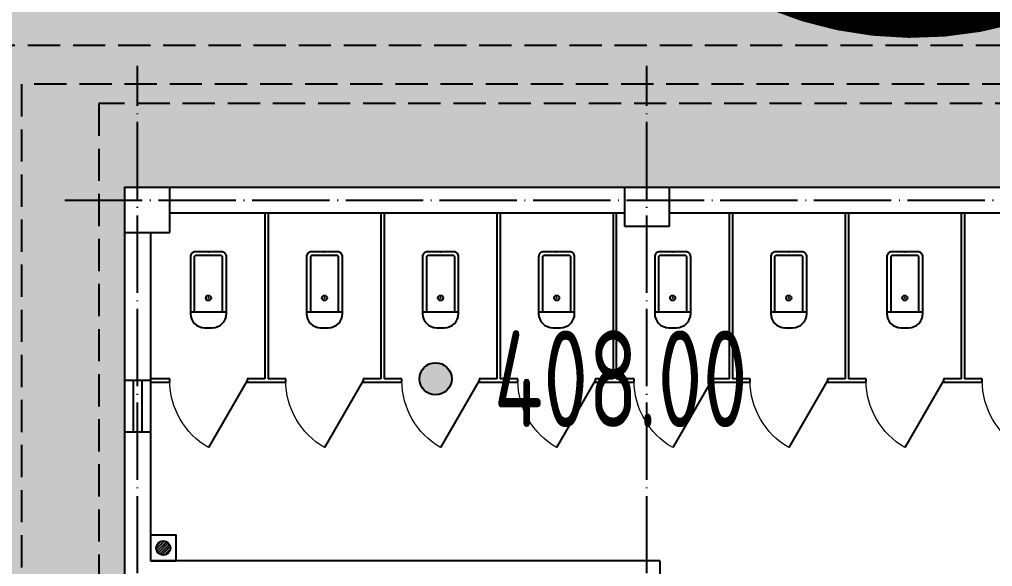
# Model space of a CAD drawing. Header units: millimetres. Extents: x 387826 to 388039216, y 3325062 to 3325368396.
# Drawn here: x 387756851 to 387764396, y 3324908130 to 3324912377 of the extents above; entities that cross this region are included whole.
import ezdxf
from ezdxf.enums import TextEntityAlignment as Align

# ---------------------------------------------------------------- set-up
doc = ezdxf.new("R2010")
doc.units = ezdxf.units.MM
doc.header["$LTSCALE"] = 1000
doc.header["$MEASUREMENT"] = 0
for name, pattern in [('000-Earth-MSCQ（不打印）$0$DASH', [0.35, 0.25, -0.1]), ('000-Earth-MSCQ（不打印）$0$DOTE', [2.42, 2, -0.2, 0.02, -0.2]), ('DASH', [0.35, 0.25, -0.1]), ('DOTE', [2.42, 2, -0.2, 0.02, -0.2])]:
    doc.linetypes.add(name, pattern=pattern)
for name, color, linetype in [('0 Plan-Building', 8, 'Continuous'), ('0 Plan-Building Line 1', 6, 'Continuous'), ('0 Plan-Building Line 2', 214, 'DASH'), ('0 Plan-Building 散水', 8, 'Continuous'), ('0 Plan-Building 轴线', 8, 'Continuous'), ('0 Plan-Green C2', 75, 'DASH'), ('0 Plan-Green Hatch', 76, 'Continuous'), ('0 Plan-Hatch 1', 8, 'Continuous'), ('0-SITE', 7, 'Continuous'), ('000-Earth-MSCQ（不打印）$0$0 Plan-Building', 8, 'Continuous'), ('000-Earth-MSCQ（不打印）$0$0 Plan-Building Line 1', 6, 'Continuous'), ('000-Earth-MSCQ（不打印）$0$0 Plan-Building Line 2', 214, '000-Earth-MSCQ（不打印）$0$DASH'), ('000-Earth-MSCQ（不打印）$0$0 Plan-Building 散水', 8, 'Continuous'), ('000-Earth-MSCQ（不打印）$0$0 Plan-Building 轴线', 8, 'Continuous'), ('000-Earth-MSCQ（不打印）$0$GCD', 251, 'Continuous')]:
    doc.layers.add(name, color=color, linetype=linetype)
doc.layers.add('0-调整', color=7, linetype='Continuous', plot=False)
doc.styles.add('000-Earth-MSCQ（不打印）$0$HZ', font='gbenor.shx', dxfattribs={"width": 0.8, "bigfont": 'hztxt.shx'})
pattern_1 = [(90, (387910883.6, 3325096422.7), (-798.2364, 798.2364), [211.6645, -1384.808]), (45, (387910883.6, 3325096422.7), (-798.237, 798.237), [211.6645, -917.213]), (135, (387910883.6, 3325096422.7), (-798.237, -798.237), [211.6645, -917.213])]

# ---------------------------------------------------------------- blocks, each defined once
blk = doc.blocks.new('$TCHSYS$APDOOR2D')
blk.add_line((0.5, 0), (0, 0.866))
at = {"lineweight": 13}
blk.add_arc((0.5, 0), 1, 120, 180, dxfattribs=at)
blk = doc.blocks.new('A$C4CC85829')
at = {"layer": '0 Plan-Building'}
for p, q in [((250, 100), (-100, 100)), ((-100, 100), (-100, -250)), ((250, -250), (250, 100)), ((3775, 100), (250, 100)), ((4125, 100), (3775, 100)), ((3775, 100), (3775, -200)), ((4125, -200), (4125, 100)), ((8800, 100), (4125, 100)), ((3775, -100), (250, -100)), ((987.5, -100), (987.5, -1387.5)), ((1012.5, -100), (987.5, -100)), ((1012.5, -100), (1012.5, -1387.5)), ((1887.5, -100), (1887.5, -1387.5)), ((1912.5, -100), (1887.5, -100)), ((1912.5, -100), (1912.5, -1387.5)), ((2787.5, -100), (2787.5, -1387.5)), ((2812.5, -100), (2787.5, -100)), ((2812.5, -100), (2812.5, -1387.5)), ((3687.5, -100), (3687.5, -1387.5)), ((3712.5, -100), (3687.5, -100)), ((3712.5, -100), (3712.5, -1387.5)), ((8800, -100), (4125, -100)), ((4587.5, -100), (4587.5, -1387.5)), ((4612.5, -100), (4587.5, -100)), ((4612.5, -100), (4612.5, -1387.5)), ((5487.5, -100), (5487.5, -1387.5)), ((5512.5, -100), (5487.5, -100)), ((5512.5, -100), (5512.5, -1387.5)), ((6387.5, -100), (6387.5, -1387.5)), ((6412.5, -100), (6387.5, -100)), ((6412.5, -100), (6412.5, -1387.5)), ((3775, -200), (4125, -200)), ((-100, -250), (250, -250)), ((-100, -250), (-100, -2900)), ((100, -250), (100, -2800)), ((440.2, -440), (440.2, -869.7)), ((649.8, -430), (450.2, -430)), ((659.8, -869.7), (659.8, -440)), ((1340.2, -440), (1340.2, -869.7)), ((1549.8, -430), (1350.2, -430)), ((1559.8, -869.7), (1559.8, -440)), ((2240.2, -440), (2240.2, -869.7)), ((2449.8, -430), (2250.2, -430)), ((2459.8, -869.7), (2459.8, -440)), ((3140.2, -440), (3140.2, -869.7)), ((3349.8, -430), (3150.2, -430)), ((3359.8, -869.7), (3359.8, -440)), ((4040.2, -440), (4040.2, -869.7)), ((4249.8, -430), (4050.2, -430)), ((4259.8, -869.7), (4259.8, -440)), ((4940.2, -440), (4940.2, -869.7)), ((5149.8, -430), (4950.2, -430)), ((5159.8, -869.7), (5159.8, -440)), ((5840.2, -440), (5840.2, -869.7)), ((6049.8, -430), (5850.2, -430)), ((6059.8, -869.7), (6059.8, -440)), ((689.8, -869.7), (410.2, -869.7)), ((1589.8, -869.7), (1310.2, -869.7)), ((2489.8, -869.7), (2210.2, -869.7)), ((3389.8, -869.7), (3110.2, -869.7)), ((4289.8, -869.7), (4010.2, -869.7)), ((5189.8, -869.7), (4910.2, -869.7)), ((6089.8, -869.7), (5810.2, -869.7)), ((100, -1400), (-100, -1400)), ((-33.3, -1400), (-33.3, -1800)), ((33.3, -1400), (33.3, -1800)), ((250, -1387.5), (100, -1387.5)), ((100, -1387.5), (100, -1412.5)), ((100, -1412.5), (250, -1412.5)), ((250, -1412.5), (250, -1387.5)), ((987.5, -1387.5), (850, -1387.5)), ((850, -1387.5), (850, -1412.5)), ((850, -1412.5), (1000, -1412.5)), ((1000, -1412.5), (1150, -1412.5)), ((1150, -1387.5), (1012.5, -1387.5)), ((1150, -1412.5), (1150, -1387.5)), ((1887.5, -1387.5), (1750, -1387.5)), ((1750, -1387.5), (1750, -1412.5)), ((1750, -1412.5), (1900, -1412.5)), ((1900, -1412.5), (2050, -1412.5)), ((2050, -1387.5), (1912.5, -1387.5)), ((2050, -1412.5), (2050, -1387.5)), ((2787.5, -1387.5), (2650, -1387.5)), ((2650, -1387.5), (2650, -1412.5)), ((2650, -1412.5), (2800, -1412.5)), ((2800, -1412.5), (2950, -1412.5)), ((2950, -1387.5), (2812.5, -1387.5)), ((2950, -1412.5), (2950, -1387.5)), ((3687.5, -1387.5), (3550, -1387.5)), ((3550, -1387.5), (3550, -1412.5)), ((3550, -1412.5), (3700, -1412.5)), ((3700, -1412.5), (3850, -1412.5)), ((3850, -1387.5), (3712.5, -1387.5)), ((3850, -1412.5), (3850, -1387.5)), ((4587.5, -1387.5), (4450, -1387.5)), ((4450, -1387.5), (4450, -1412.5)), ((4450, -1412.5), (4600, -1412.5)), ((4600, -1412.5), (4750, -1412.5)), ((4750, -1387.5), (4612.5, -1387.5)), ((4750, -1412.5), (4750, -1387.5)), ((5487.5, -1387.5), (5350, -1387.5)), ((5350, -1387.5), (5350, -1412.5)), ((5350, -1412.5), (5500, -1412.5)), ((5500, -1412.5), (5650, -1412.5)), ((5650, -1387.5), (5512.5, -1387.5)), ((5650, -1412.5), (5650, -1387.5)), ((6387.5, -1387.5), (6250, -1387.5)), ((6250, -1387.5), (6250, -1412.5)), ((6250, -1412.5), (6400, -1412.5)), ((6400, -1412.5), (6550, -1412.5)), ((6550, -1387.5), (6412.5, -1387.5)), ((6550, -1412.5), (6550, -1387.5)), ((100, -1800), (-100, -1800)), ((145.5, -2707.1), (207.1, -2645.5)), ((148, -2682.1), (182.1, -2648)), ((150.7, -2724.3), (224.3, -2650.7)), ((159.8, -2737.6), (237.6, -2659.8)), ((172.3, -2747.5), (247.5, -2672.3)), ((188.5, -2753.8), (253.8, -2688.5)), ((210.9, -2753.9), (253.9, -2710.9)), ((2650, -2800), (100, -2800)), ((4050, -2800), (2650, -2800)), ((4050, -2800), (4050, -6400))]:
    blk.add_line(p, q, dxfattribs=at)
for points in [[(689.8, -440, 0.414214), (649.8, -400), (450.2, -400, 0.414214), (410.2, -440), (410.2, -879.7, 0.414214), (520.2, -989.7), (579.8, -989.7, 0.414214), (689.8, -879.7)], [(1589.8, -440, 0.414214), (1549.8, -400), (1350.2, -400, 0.414214), (1310.2, -440), (1310.2, -879.7, 0.414214), (1420.2, -989.7), (1479.8, -989.7, 0.414214), (1589.8, -879.7)], [(2489.8, -440, 0.414214), (2449.8, -400), (2250.2, -400, 0.414214), (2210.2, -440), (2210.2, -879.7, 0.414214), (2320.2, -989.7), (2379.8, -989.7, 0.414214), (2489.8, -879.7)], [(3389.8, -440, 0.414214), (3349.8, -400), (3150.2, -400, 0.414214), (3110.2, -440), (3110.2, -879.7, 0.414214), (3220.2, -989.7), (3279.8, -989.7, 0.414214), (3389.8, -879.7)], [(4289.8, -440, 0.414214), (4249.8, -400), (4050.2, -400, 0.414214), (4010.2, -440), (4010.2, -879.7, 0.414214), (4120.2, -989.7), (4179.8, -989.7, 0.414214), (4289.8, -879.7)], [(5189.8, -440, 0.414214), (5149.8, -400), (4950.2, -400, 0.414214), (4910.2, -440), (4910.2, -879.7, 0.414214), (5020.2, -989.7), (5079.8, -989.7, 0.414214), (5189.8, -879.7)], [(6089.8, -440, 0.414214), (6049.8, -400), (5850.2, -400, 0.414214), (5810.2, -440), (5810.2, -879.7, 0.414214), (5920.2, -989.7), (5979.8, -989.7, 0.414214), (6089.8, -879.7)]]:
    blk.add_lwpolyline(points, format="xyb", close=True, dxfattribs=at)
blk.add_lwpolyline([(100, -2800), (300, -2800), (300, -2600), (100, -2600)], close=True, dxfattribs=at)
for centre, radius in [((550, -758.6), 20), ((1450, -758.6), 20), ((2350, -758.6), 20), ((3250, -758.6), 20), ((4150, -758.6), 20), ((5050, -758.6), 20), ((5950, -758.6), 20), ((200, -2700), 55)]:
    blk.add_circle(centre, radius, dxfattribs=at)
for centre, start, end in [((450.2, -440), 90, 180), ((649.8, -440), 0, 90), ((1350.2, -440), 90, 180), ((1549.8, -440), 0, 90), ((2250.2, -440), 90, 180), ((2449.8, -440), 0, 90), ((3150.2, -440), 90, 180), ((3349.8, -440), 0, 90), ((4050.2, -440), 90, 180), ((4249.8, -440), 0, 90), ((4950.2, -440), 90, 180), ((5149.8, -440), 0, 90), ((5850.2, -440), 90, 180), ((6049.8, -440), 0, 90)]:
    blk.add_arc(centre, 10, start, end, dxfattribs=at)
for p in [(550, -400), (1450, -400), (2350, -400), (3250, -400), (4150, -400), (5050, -400), (5950, -400), (550, -758.6), (1450, -758.6), (2350, -758.6), (3250, -758.6), (4150, -758.6), (5050, -758.6), (5950, -758.6)]:
    blk.add_point(p, dxfattribs=at)
at = {"layer": '0 Plan-Building Line 1', "ltscale": 10}
blk.add_lwpolyline([(7100, -13850), (10300, -13850), (10300, -9750), (7300, -9750), (7300, -6750), (9150, -6750), (9150, 100), (-100, 100), (-100, -6750), (450, -6750), (450.6, -9706, 1.152458), (685.7, -9960.5), (800, -9960.5), (800, -9950), (7100, -9950)], format="xyb", close=True, dxfattribs=at)
at = {"layer": '0 Plan-Building Line 2'}
blk.add_lwpolyline([(6450, -14050), (10950, -14050), (10950, -9100), (7650, -9100), (7650, -7400), (9350, -7400), (9350, 750), (-300, 750), (-300, -7400), (100, -7400), (100, -9100), (100, -9100), (100, -13600), (6450, -13600)], close=True, dxfattribs=at)
at = {"layer": '0 Plan-Building 散水', "linetype": 'DASH'}
for points in [[(-1200, -14950), (11400, -14950), (11400, -8650), (10250, -8650), (10250, 1200), (-1200, 1200)], [(-900, -14650), (11100, -14650), (11100, -8950), (9950, -8950), (9950, -8400), (7800, -8400), (7800, -8100), (9950, -8100), (9950, 900), (-900, 900)]]:
    blk.add_lwpolyline(points, close=True, dxfattribs=at)
at = {"layer": '0 Plan-Building 轴线', "linetype": 'DOTE', "ltscale": 0.3}
for p, q in [((0, -14512), (0, 1042.7)), ((3950, -14512), (3950, 1042.7)), ((-563.1, 0), (11177.1, 0))]:
    blk.add_line(p, q, dxfattribs=at)
at = {"layer": '0 Plan-Building', "xscale": 600, "yscale": -600, "zscale": 600}
for p in [(550, -1400), (1450, -1400), (2350, -1400), (3250, -1400), (4150, -1400), (5050, -1400), (5950, -1400), (6850, -1400)]:
    blk.add_blockref('$TCHSYS$APDOOR2D', p, dxfattribs=at)
blk = doc.blocks.new('000-Earth-MSCQ（不打印）$0$gc200')
h = blk.add_hatch(color=256)
edge = h.paths.add_edge_path()
edge.add_arc((0, 0), 0.25, 0, 360)
blk.add_circle((0, 0), 0.25)
blk = doc.blocks.new('000-Earth-MSCQ（不打印）$0$$TCHSYS$APDOOR2D')
blk.add_line((0.5, 0), (0, 0.866))
at = {"lineweight": 13}
blk.add_arc((0.5, 0), 1, 120, 180, dxfattribs=at)
blk = doc.blocks.new('000-Earth-MSCQ（不打印）$0$A$C4CC85829')
at = {"layer": '000-Earth-MSCQ（不打印）$0$0 Plan-Building'}
for p, q in [((250, 100), (-100, 100)), ((-100, 100), (-100, -250)), ((250, -250), (250, 100)), ((3775, 100), (250, 100)), ((4125, 100), (3775, 100)), ((3775, 100), (3775, -200)), ((4125, -200), (4125, 100)), ((8800, 100), (4125, 100)), ((3775, -100), (250, -100)), ((987.5, -100), (987.5, -1387.5)), ((1012.5, -100), (987.5, -100)), ((1012.5, -100), (1012.5, -1387.5)), ((1887.5, -100), (1887.5, -1387.5)), ((1912.5, -100), (1887.5, -100)), ((1912.5, -100), (1912.5, -1387.5)), ((2787.5, -100), (2787.5, -1387.5)), ((2812.5, -100), (2787.5, -100)), ((2812.5, -100), (2812.5, -1387.5)), ((3687.5, -100), (3687.5, -1387.5)), ((3712.5, -100), (3687.5, -100)), ((3712.5, -100), (3712.5, -1387.5)), ((8800, -100), (4125, -100)), ((4587.5, -100), (4587.5, -1387.5)), ((4612.5, -100), (4587.5, -100)), ((4612.5, -100), (4612.5, -1387.5)), ((5487.5, -100), (5487.5, -1387.5)), ((5512.5, -100), (5487.5, -100)), ((5512.5, -100), (5512.5, -1387.5)), ((6387.5, -100), (6387.5, -1387.5)), ((6412.5, -100), (6387.5, -100)), ((6412.5, -100), (6412.5, -1387.5)), ((3775, -200), (4125, -200)), ((-100, -250), (250, -250)), ((-100, -250), (-100, -2900)), ((100, -250), (100, -2800)), ((440.2, -440, 0), (440.2, -869.7, 0)), ((649.8, -430, 0), (450.2, -430, 0)), ((659.8, -869.7, 0), (659.8, -440, 0)), ((1340.2, -440, 0), (1340.2, -869.7, 0)), ((1549.8, -430, 0), (1350.2, -430, 0)), ((1559.8, -869.7, 0), (1559.8, -440, 0)), ((2240.2, -440, 0), (2240.2, -869.7, 0)), ((2449.8, -430, 0), (2250.2, -430, 0)), ((2459.8, -869.7, 0), (2459.8, -440, 0)), ((3140.2, -440, 0), (3140.2, -869.7, 0)), ((3349.8, -430, 0), (3150.2, -430, 0)), ((3359.8, -869.7, 0), (3359.8, -440, 0)), ((4040.2, -440, 0), (4040.2, -869.7, 0)), ((4249.8, -430, 0), (4050.2, -430, 0)), ((4259.8, -869.7, 0), (4259.8, -440, 0)), ((4940.2, -440, 0), (4940.2, -869.7, 0)), ((5149.8, -430, 0), (4950.2, -430, 0)), ((5159.8, -869.7, 0), (5159.8, -440, 0)), ((5840.2, -440, 0), (5840.2, -869.7, 0)), ((6049.8, -430, 0), (5850.2, -430, 0)), ((6059.8, -869.7, 0), (6059.8, -440, 0)), ((689.8, -869.7, 0), (410.2, -869.7, 0)), ((1589.8, -869.7, 0), (1310.2, -869.7, 0)), ((2489.8, -869.7, 0), (2210.2, -869.7, 0)), ((3389.8, -869.7, 0), (3110.2, -869.7, 0)), ((4289.8, -869.7, 0), (4010.2, -869.7, 0)), ((5189.8, -869.7, 0), (4910.2, -869.7, 0)), ((6089.8, -869.7, 0), (5810.2, -869.7, 0)), ((100, -1400), (-100, -1400)), ((-33.3, -1400), (-33.3, -1800)), ((33.3, -1400), (33.3, -1800)), ((250, -1387.5), (100, -1387.5)), ((100, -1387.5), (100, -1412.5)), ((100, -1412.5), (250, -1412.5)), ((250, -1412.5), (250, -1387.5)), ((987.5, -1387.5), (850, -1387.5)), ((850, -1387.5), (850, -1412.5)), ((850, -1412.5), (1000, -1412.5)), ((1000, -1412.5), (1150, -1412.5)), ((1150, -1387.5), (1012.5, -1387.5)), ((1150, -1412.5), (1150, -1387.5)), ((1887.5, -1387.5), (1750, -1387.5)), ((1750, -1387.5), (1750, -1412.5)), ((1750, -1412.5), (1900, -1412.5)), ((1900, -1412.5), (2050, -1412.5)), ((2050, -1387.5), (1912.5, -1387.5)), ((2050, -1412.5), (2050, -1387.5)), ((2787.5, -1387.5), (2650, -1387.5)), ((2650, -1387.5), (2650, -1412.5)), ((2650, -1412.5), (2800, -1412.5)), ((2800, -1412.5), (2950, -1412.5)), ((2950, -1387.5), (2812.5, -1387.5)), ((2950, -1412.5), (2950, -1387.5)), ((3687.5, -1387.5), (3550, -1387.5)), ((3550, -1387.5), (3550, -1412.5)), ((3550, -1412.5), (3700, -1412.5)), ((3700, -1412.5), (3850, -1412.5)), ((3850, -1387.5), (3712.5, -1387.5)), ((3850, -1412.5), (3850, -1387.5)), ((4587.5, -1387.5), (4450, -1387.5)), ((4450, -1387.5), (4450, -1412.5)), ((4450, -1412.5), (4600, -1412.5)), ((4600, -1412.5), (4750, -1412.5)), ((4750, -1387.5), (4612.5, -1387.5)), ((4750, -1412.5), (4750, -1387.5)), ((5487.5, -1387.5), (5350, -1387.5)), ((5350, -1387.5), (5350, -1412.5)), ((5350, -1412.5), (5500, -1412.5)), ((5500, -1412.5), (5650, -1412.5)), ((5650, -1387.5), (5512.5, -1387.5)), ((5650, -1412.5), (5650, -1387.5)), ((6387.5, -1387.5), (6250, -1387.5)), ((6250, -1387.5), (6250, -1412.5)), ((6250, -1412.5), (6400, -1412.5)), ((6400, -1412.5), (6550, -1412.5)), ((6550, -1387.5), (6412.5, -1387.5)), ((6550, -1412.5), (6550, -1387.5)), ((100, -1800), (-100, -1800)), ((145.5, -2707.1), (207.1, -2645.5)), ((148, -2682.1), (182.1, -2648)), ((150.7, -2724.3), (224.3, -2650.7)), ((159.8, -2737.6), (237.6, -2659.8)), ((172.3, -2747.5), (247.5, -2672.3)), ((188.5, -2753.8), (253.8, -2688.5)), ((210.9, -2753.9), (253.9, -2710.9)), ((2650, -2800), (100, -2800)), ((4050, -2800), (2650, -2800)), ((4050, -2800), (4050, -6400))]:
    blk.add_line(p, q, dxfattribs=at)
at = {"layer": '000-Earth-MSCQ（不打印）$0$0 Plan-Building', "elevation": 0}
for points in [[(689.8, -440, 0.414214), (649.8, -400), (450.2, -400, 0.414214), (410.2, -440), (410.2, -879.7, 0.414214), (520.2, -989.7), (579.8, -989.7, 0.414214), (689.8, -879.7)], [(1589.8, -440, 0.414214), (1549.8, -400), (1350.2, -400, 0.414214), (1310.2, -440), (1310.2, -879.7, 0.414214), (1420.2, -989.7), (1479.8, -989.7, 0.414214), (1589.8, -879.7)], [(2489.8, -440, 0.414214), (2449.8, -400), (2250.2, -400, 0.414214), (2210.2, -440), (2210.2, -879.7, 0.414214), (2320.2, -989.7), (2379.8, -989.7, 0.414214), (2489.8, -879.7)], [(3389.8, -440, 0.414214), (3349.8, -400), (3150.2, -400, 0.414214), (3110.2, -440), (3110.2, -879.7, 0.414214), (3220.2, -989.7), (3279.8, -989.7, 0.414214), (3389.8, -879.7)], [(4289.8, -440, 0.414214), (4249.8, -400), (4050.2, -400, 0.414214), (4010.2, -440), (4010.2, -879.7, 0.414214), (4120.2, -989.7), (4179.8, -989.7, 0.414214), (4289.8, -879.7)], [(5189.8, -440, 0.414214), (5149.8, -400), (4950.2, -400, 0.414214), (4910.2, -440), (4910.2, -879.7, 0.414214), (5020.2, -989.7), (5079.8, -989.7, 0.414214), (5189.8, -879.7)], [(6089.8, -440, 0.414214), (6049.8, -400), (5850.2, -400, 0.414214), (5810.2, -440), (5810.2, -879.7, 0.414214), (5920.2, -989.7), (5979.8, -989.7, 0.414214), (6089.8, -879.7)]]:
    blk.add_lwpolyline(points, format="xyb", close=True, dxfattribs=at)
at = {"layer": '000-Earth-MSCQ（不打印）$0$0 Plan-Building'}
blk.add_lwpolyline([(100, -2800), (300, -2800), (300, -2600), (100, -2600)], close=True, dxfattribs=at)
for centre, radius in [((550, -758.6, 0), 20), ((1450, -758.6, 0), 20), ((2350, -758.6, 0), 20), ((3250, -758.6, 0), 20), ((4150, -758.6, 0), 20), ((5050, -758.6, 0), 20), ((5950, -758.6, 0), 20), ((200, -2700), 55)]:
    blk.add_circle(centre, radius, dxfattribs=at)
for centre, start, end in [((450.2, -440, 0), 90, 180), ((649.8, -440, 0), 0, 90), ((1350.2, -440, 0), 90, 180), ((1549.8, -440, 0), 0, 90), ((2250.2, -440, 0), 90, 180), ((2449.8, -440, 0), 0, 90), ((3150.2, -440, 0), 90, 180), ((3349.8, -440, 0), 0, 90), ((4050.2, -440, 0), 90, 180), ((4249.8, -440, 0), 0, 90), ((4950.2, -440, 0), 90, 180), ((5149.8, -440, 0), 0, 90), ((5850.2, -440, 0), 90, 180), ((6049.8, -440, 0), 0, 90)]:
    blk.add_arc(centre, 10, start, end, dxfattribs=at)
for p in [(550, -400, 0), (1450, -400, 0), (2350, -400, 0), (3250, -400, 0), (4150, -400, 0), (5050, -400, 0), (5950, -400, 0), (550, -758.6, 0), (1450, -758.6, 0), (2350, -758.6, 0), (3250, -758.6, 0), (4150, -758.6, 0), (5050, -758.6, 0), (5950, -758.6, 0)]:
    blk.add_point(p, dxfattribs=at)
at = {"layer": '000-Earth-MSCQ（不打印）$0$0 Plan-Building Line 1', "ltscale": 10}
blk.add_lwpolyline([(7100, -13850), (10300, -13850), (10300, -9750), (7300, -9750), (7300, -6750), (9150, -6750), (9150, 100), (-100, 100), (-100, -6750), (450, -6750), (450.6, -9706, 1.152458), (685.7, -9960.5), (800, -9960.5), (800, -9950), (7100, -9950)], format="xyb", close=True, dxfattribs=at)
at = {"layer": '000-Earth-MSCQ（不打印）$0$0 Plan-Building Line 2'}
blk.add_lwpolyline([(6450, -14050), (10950, -14050), (10950, -9100), (7650, -9100), (7650, -7400), (9350, -7400), (9350, 750), (-300, 750), (-300, -7400), (100, -7400), (100, -9100), (100, -9100), (100, -13600), (6450, -13600)], close=True, dxfattribs=at)
at = {"layer": '000-Earth-MSCQ（不打印）$0$0 Plan-Building 散水', "linetype": '000-Earth-MSCQ（不打印）$0$DASH'}
for points in [[(-1200, -14950), (11400, -14950), (11400, -8650), (10250, -8650), (10250, 1200), (-1200, 1200)], [(-900, -14650), (11100, -14650), (11100, -8950), (9950, -8950), (9950, -8400), (7800, -8400), (7800, -8100), (9950, -8100), (9950, 900), (-900, 900)]]:
    blk.add_lwpolyline(points, close=True, dxfattribs=at)
at = {"layer": '000-Earth-MSCQ（不打印）$0$0 Plan-Building 轴线', "linetype": '000-Earth-MSCQ（不打印）$0$DOTE', "ltscale": 0.3}
for p, q in [((0, -14512), (0, 1042.7)), ((3950, -14512), (3950, 1042.7)), ((-563.1, 0), (11177.1, 0))]:
    blk.add_line(p, q, dxfattribs=at)
at = {"layer": '000-Earth-MSCQ（不打印）$0$0 Plan-Building', "xscale": 600, "yscale": -600, "zscale": 600}
for p in [(550, -1400), (1450, -1400), (2350, -1400), (3250, -1400), (4150, -1400), (5050, -1400), (5950, -1400), (6850, -1400)]:
    blk.add_blockref('000-Earth-MSCQ（不打印）$0$$TCHSYS$APDOOR2D', p, dxfattribs=at)
blk = doc.blocks.new('000-Earth-MSCQ（不打印）')
at = {"layer": '000-Earth-MSCQ（不打印）$0$0 Plan-Building', "ltscale": 10}
blk.add_blockref('000-Earth-MSCQ（不打印）$0$A$C4CC85829', (387757766, 3324910973.6), dxfattribs=at)
at = {"layer": '000-Earth-MSCQ（不打印）$0$GCD', "linetype": 'Continuous'}
ref = blk.add_blockref('000-Earth-MSCQ（不打印）$0$gc200', (387760077.1, 3324909587.4), dxfattribs=dict(at, xscale=500, yscale=500, zscale=500))
ref.add_attrib('height', '408.00', dxfattribs={"linetype": 'Continuous', "height": 750, "style": '000-Earth-MSCQ（不打印）$0$HZ', "width": 0.8}).set_placement((387760527.1, 3324909587.4), align=Align.MIDDLE_LEFT)

msp = doc.modelspace()

# ---------------------------------------------------------------- hatches: boundary and pattern name
at = {"layer": '0 Plan-Green Hatch', "ltscale": 10}
h = msp.add_hatch(dxfattribs=at)
h.set_pattern_fill('GRASS', color=256, scale=400, double=1)
h.set_pattern_definition(pattern_1)
edge = h.paths.add_edge_path()
edge.add_line((387622439.1, 3324854050.9), (387623173.7, 3324853939.7))
edge.add_line((387623173.7, 3324853939.7), (387635096.2, 3324877614.5))
edge.add_line((387635096.2, 3324877614.5), (387637326.5, 3324880090.9))
edge.add_line((387637326.5, 3324880090.9), (387648092.6, 3324901769.3))
edge.add_line((387648092.6, 3324901769.3), (387653675.5, 3324913098.9))
edge.add_line((387653675.5, 3324913098.9), (387659030, 3324926312.7))
edge.add_line((387659030, 3324926312.7), (387666293.5, 3324933026))
edge.add_line((387666293.5, 3324933026), (387674562.7, 3324955273.1))
edge.add_line((387674562.7, 3324955273.1), (387674698.9, 3324955833.6))
edge.add_line((387674698.9, 3324955833.6), (387679274.4, 3324966056.1))
edge.add_line((387679274.4, 3324966056.1), (387692670.7, 3324988471.8))
edge.add_line((387692670.7, 3324988471.8), (387687672.3, 3324991569.8))
edge.add_line((387687672.3, 3324991569.8), (387699107.3, 3325013209.5))
edge.add_line((387699107.3, 3325013209.5), (387703730.9, 3325018962.7))
edge.add_line((387703730.9, 3325018962.7), (387707660.8, 3325021085.9))
edge.add_line((387707660.8, 3325021085.9), (387708978.7, 3325021533.5))
edge.add_line((387708978.7, 3325021533.5), (387713125.4, 3325024321))
edge.add_line((387713125.4, 3325024321), (387719878.4, 3325030249.5))
edge.add_line((387719878.4, 3325030249.5), (387727149.5, 3325038560.6))
edge.add_line((387727149.5, 3325038560.6), (387731947, 3325045522))
edge.add_line((387731947, 3325045522), (387732792.7, 3325048405))
edge.add_line((387732792.7, 3325048405), (387736658.2, 3325052379.8))
edge.add_line((387736658.2, 3325052379.8), (387738724.4, 3325053062))
edge.add_line((387738724.4, 3325053062), (387755596.1, 3325073700.1))
edge.add_line((387755596.1, 3325073700.1), (387757359.1, 3325075809.7))
edge.add_line((387757359.1, 3325075809.7), (387765030.6, 3325091176.2))
edge.add_line((387765030.6, 3325091176.2), (387763567.2, 3325091306.6))
edge.add_line((387763567.2, 3325091306.6), (387764643.5, 3325092870.7))
edge.add_line((387764643.5, 3325092870.7), (387763677.4, 3325093513.9))
edge.add_line((387763677.4, 3325093513.9), (387760352, 3325088519.8))
edge.add_line((387760352, 3325088519.8), (387757854.9, 3325090182.5))
edge.add_line((387757854.9, 3325090182.5), (387746044.3, 3325072445.3))
edge.add_arc((387645329.1, 3325139508.2), 121000, 309.742413, 326.341694, ccw=False)
edge.add_arc((387645329.3, 3325139507.9), 120999.6, 304.96117, 309.742428, ccw=False)
edge.add_arc((387763684, 3324966246.7), 88844.1, 123.486848, 149.789536)
edge.add_arc((387680669.5, 3325002504.2), 10500, -109.59369, 53.55921, ccw=False)
edge.add_line((387677148.3, 3324992612.2), (387673651.4, 3324985981.5))
edge.add_line((387673651.4, 3324985981.5), (387646879.9, 3324935219.6))
edge.add_arc((387620344.1, 3324949214.4), 30000, 286.58194, 332.1931, ccw=False)
edge.add_arc((387637327.7, 3324892178.5), 29510.8, 106.58194, 159.48257)
edge.add_line((387609688.9, 3324902521.8), (387600522.4, 3324902521.8))
edge.add_arc((387629038.3, 3324896341.7), 29177.9, 167.77161, 206.61777)
edge.add_line((387602952.8, 3324883268.9), (387599368.8, 3324882693))
edge.add_arc((387581780.5, 3324878865), 18000, -22.82161, 12.27867, ccw=False)
edge.add_line((387598371.4, 3324871883.5), (387617732.5, 3324862101.9))
edge.add_line((387617732.5, 3324862101.9), (387620049.8, 3324854469))
edge.add_line((387620049.8, 3324854469), (387622439.1, 3324854050.9))
h = msp.add_hatch(dxfattribs=at)
h.set_pattern_fill('GRASS', color=256, scale=400, double=1)
h.set_pattern_definition(pattern_1)
edge = h.paths.add_edge_path()
edge.add_line((387682531.9, 3324819792.7), (387689453, 3324822547.7))
edge.add_line((387689453, 3324822547.7), (387695138.2, 3324824969.8))
edge.add_line((387695138.2, 3324824969.8), (387698698.7, 3324826561.6))
edge.add_line((387698698.7, 3324826561.6), (387705276.2, 3324829658.3))
edge.add_line((387705276.2, 3324829658.3), (387710882.8, 3324832462.4))
edge.add_line((387710882.8, 3324832462.4), (387714650.3, 3324834434.4))
edge.add_line((387714650.3, 3324834434.4), (387719679.8, 3324837180.4))
edge.add_line((387719679.8, 3324837180.4), (387725719.4, 3324840654.5))
edge.add_line((387725719.4, 3324840654.5), (387730552, 3324843578.6))
edge.add_line((387730552, 3324843578.6), (387737454.4, 3324847987.4))
edge.add_line((387737454.4, 3324847987.4), (387740396.6, 3324849953.1))
edge.add_line((387740396.6, 3324849953.1), (387747023.2, 3324854578.5))
edge.add_line((387747023.2, 3324854578.5), (387758546.2, 3324863318.8))
edge.add_line((387758546.2, 3324863318.8), (387758546.2, 3324871791.6))
edge.add_line((387758546.2, 3324871791.6), (387766608.4, 3324878765.3))
edge.add_line((387766608.4, 3324878765.3), (387766053.2, 3324879407.1))
edge.add_line((387766053.2, 3324879407.1), (387771997.9, 3324884549.2))
edge.add_line((387771997.9, 3324884549.2), (387772553.1, 3324883907.3))
edge.add_line((387772553.1, 3324883907.3), (387772946.2, 3324884247.4))
edge.add_line((387772946.2, 3324884247.4), (387772946.2, 3324892223.6))
edge.add_line((387772946.2, 3324892223.6), (387756516, 3324892223.6))
edge.add_line((387756516, 3324892223.6), (387756516, 3324901223.6))
edge.add_line((387756516, 3324901223.6), (387758216.5, 3324901223.6))
edge.add_line((387758216.5, 3324901223.6), (387758216, 3324904223.6))
edge.add_line((387758216, 3324904223.6), (387757666, 3324904223.6))
edge.add_line((387757666, 3324904223.6), (387757666, 3324911073.6))
edge.add_line((387757666, 3324911073.6), (387766916, 3324911073.6))
edge.add_line((387766916, 3324911073.6), (387766916, 3324904223.6))
edge.add_line((387766916, 3324904223.6), (387765066, 3324904223.6))
edge.add_line((387765066, 3324904223.6), (387765066, 3324901223.6))
edge.add_line((387765066, 3324901223.6), (387768066, 3324901223.6))
edge.add_line((387768066, 3324901223.6), (387768066, 3324895523.6))
edge.add_line((387768066, 3324895523.6), (387772946.2, 3324895523.6))
edge.add_line((387772946.2, 3324895523.6), (387772946.2, 3324914010.7))
edge.add_arc((387767037.9, 3324905177.8), 10626.8, 56.22132, 103.20714)
edge.add_arc((387762901.5, 3324920638.6), 5392.9, 220.33268, 288.46913, ccw=False)
edge.add_arc((387762687.7, 3324920624.6), 5222.4, 173.18303, 221.73379, ccw=False)
edge.add_line((387757502.2, 3324921244.5), (387757632.7, 3324923352.8))
edge.add_line((387757632.7, 3324923352.8), (387757502.2, 3324925633.3))
edge.add_arc((387753134.4, 3324925111.2), 4399, 6.81697, 46.28139)
edge.add_line((387756174.6, 3324928290.5), (387755057.1, 3324929276.1))
edge.add_arc((387753462, 3324926389), 3298.5, 61.07973, 121.53676)
edge.add_line((387751736.7, 3324929200.3), (387752748.4, 3324919853.6))
edge.add_arc((387699465.6, 3324915038.5), 53500, -50.13602, 5.16373, ccw=False)
edge.add_arc((387721258.5, 3324888941.2), 19500, 240.07846, 309.86398, ccw=False)
edge.add_arc((387703688.3, 3324858412.2), 15724, 60.07846, 78.70312)
edge.add_arc((387705049.3, 3324858201.8), 15724, 83.72316, 134.55584)
edge.add_arc((387711854.9, 3324851201.6), 25487, 134.41651, 172.1408)
edge.add_arc((387711728.8, 3324850386), 25487, 170.28547, 199.13127)
edge.add_arc((387674029.2, 3324841599.6), 13627.2, -30.85505, 1.82291, ccw=False)
edge.add_line((387685727.7, 3324834610.6), (387677624.3, 3324821825.9))
edge.add_line((387677624.3, 3324821825.9), (387682531.9, 3324819792.7))
at = {"layer": '0 Plan-Hatch 1', "ltscale": 10}
h = msp.add_hatch(dxfattribs=at)
h.set_pattern_fill('_USER', color=256, scale=600, double=1, pattern_type=0)
h.set_pattern_definition([(270, (387765046.23, 3324903062.05), (600, -1e-08), []), (360, (387765046.23, 3324903062.05), (1e-08, 600), [])])
edge = h.paths.add_edge_path()
edge.add_line((387759046.2, 3324861142.6), (387759046.2, 3324871563))
edge.add_line((387759046.2, 3324871563), (387773446.2, 3324884018.8))
edge.add_line((387773446.2, 3324884018.8), (387773446.2, 3324933000.7))
edge.add_arc((387775846.2, 3324963590.5), 30683.8, 265.5139, 274.4861)
edge.add_line((387778246.2, 3324933000.7), (387778246.2, 3324877821.3))
edge.add_line((387778246.2, 3324877821.3), (387770355.5, 3324870902.3))
edge.add_arc((379641956.7, 3334278385.2), 12432682.8, 310.75933625, 310.82817897, ccw=False)
h = msp.add_hatch(dxfattribs=at)
h.set_pattern_fill('AR-SAND', color=256, scale=150, double=1)
h.set_pattern_definition([(37.5, (-6905.12, -8400), (-12.00023472, 367.059927997), [0, -289.56, 0, -323.85, 0, -309.5625]), (7.5, (-6905.1, -8400), (337.14246235, 537.618825426), [0, -156.21, 0, -260.985, 0, -100.0125]), (327.5, (-7139.43, -8400), (593.24427768, 1.07788851), [0, -95.25, 0, -342.9, 0, -447.675]), (317.5, (-7139.43, -8400), (572.667339354, 167.19699244), [0, -47.625, 0, -224.79, 0, -257.175])])
edge = h.paths.add_edge_path()
edge.add_line((387759046.2, 3324861142.6), (387759046.2, 3324871563))
edge.add_line((387759046.2, 3324871563), (387773446.2, 3324884018.8))
edge.add_line((387773446.2, 3324884018.8), (387773446.2, 3324933000.7))
edge.add_arc((387775846.2, 3324963590.5), 30683.8, 265.5139, 274.4861)
edge.add_line((387778246.2, 3324933000.7), (387778246.2, 3324877821.3))
edge.add_line((387778246.2, 3324877821.3), (387770355.5, 3324870902.3))
edge.add_arc((379641956.7, 3334278385.2), 12432682.8, 310.75933625, 310.82817897, ccw=False)

# ---------------------------------------------------------------- linework, layer by layer
at = {"layer": '0 Plan-Green C2', "ltscale": 2, "flags": 128}
msp.add_lwpolyline([(387768066, 3324897123.6, 0.280813), (387770131.5, 3324899680, 0.118891), (387769742.4, 3324903385.3, -0.068434), (387768817.5, 3324907842.2, -0.028667), (387768793.2, 3324910128.3, 0.358778), (387766919.2, 3324912633.3, 0.103618), (387763244.3, 3324912754.9, -0.254058), (387759956.3, 3324913386.2, 0.399675), (387757574.2, 3324914086.8, 0.219386), (387755784.2, 3324911875.6, 0.11218), (387755894.5, 3324908985.3, -0.123307), (387755723.5, 3324904231.6, 0.048593), (387754797.5, 3324899262.2, 0.277086), (387756516, 3324895736.3, 0.934327)], format="xyb", dxfattribs=at)
at = {"layer": '0-调整', "color": 6, "ltscale": 10, "const_width": 500}
msp.add_lwpolyline([(387775678.6, 3324908628, -0.520567), (387770203, 3324912029.3, -0.520567), (387765615.2, 3324913212.5, -0.520567), (387761323.5, 3324914099.8, -0.520567), (387756587.8, 3324920458.9, -0.520567), (387754071.9, 3324924895.4, -0.520567), (387750668.1, 3324927557.3, -0.520567), (387749188.2, 3324932141.8, -0.520567), (387750520.1, 3324938205.1, -0.520567), (387751704.1, 3324942050.1, -0.520567), (387751408.1, 3324947669.7, -0.520567), (387752444.1, 3324950923.2, -0.520567), (387754219.9, 3324955359.8, -0.520567), (387757179.7, 3324962458.3, -0.520567), (387760435.5, 3324968225.8, -0.520567), (387764431.3, 3324973697.6, -0.520567), (387766947.1, 3324976951, -0.520567), (387769611, 3324981239.7, -0.520567), (387771534.9, 3324987155.1, -0.520567), (387769611, 3324989373.4, -0.520567), (387771386.9, 3324994105.7, -0.520567), (387774642.7, 3324996619.8, -0.520567)], format="xyb", dxfattribs=at)

# ---------------------------------------------------------------- block references
at = {"layer": '0 Plan-Building', "ltscale": 10}
msp.add_blockref('A$C4CC85829', (387757766, 3324910973.6), dxfattribs=at)
at = {"layer": '0-SITE', "ltscale": 10}
msp.add_blockref('000-Earth-MSCQ（不打印）', (0, 0), dxfattribs=at)

doc.saveas('drawing.dxf')
